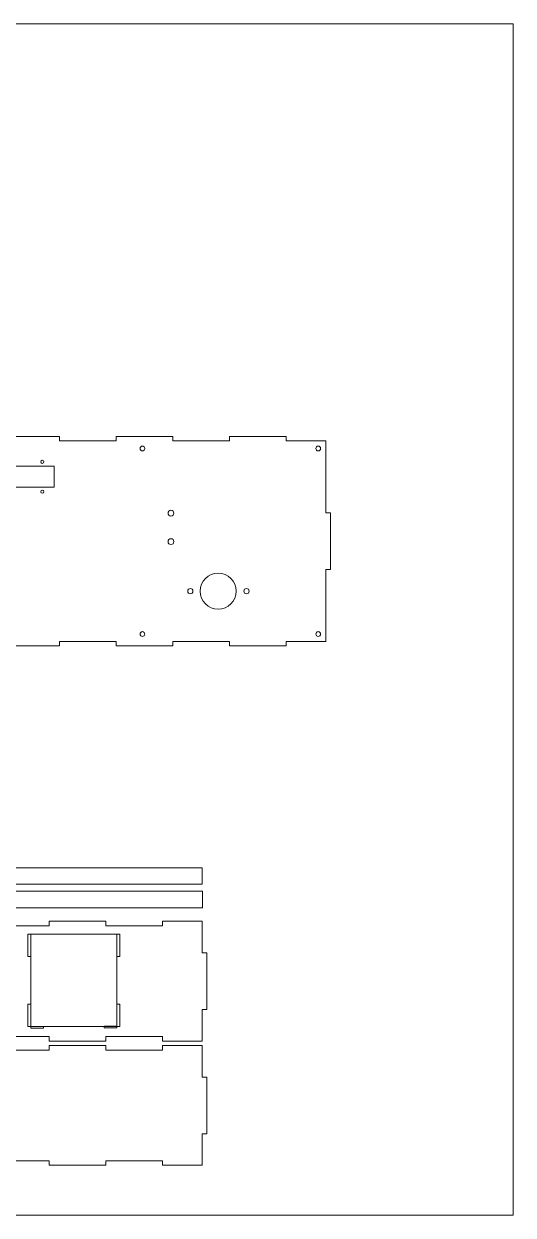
# Model space of a CAD drawing. Header units: millimetres. Extents: x 0 to 802, y 0 to 796.
# Drawn here: x 475 to 802, y 0 to 796 of the extents above; entities that cross this region are included whole.
import ezdxf

# ---------------------------------------------------------------- set-up
doc = ezdxf.new("R2010")
doc.units = ezdxf.units.MM
doc.header["$MEASUREMENT"] = 0
doc.layers.add('Laag 1', color=7, linetype='Continuous', lineweight=0)

# ---------------------------------------------------------------- blocks, each defined once
blk = doc.blocks.new('Block_0')
at = {"layer": 'Laag 1'}
blk.add_lwpolyline([(0, 795.51), (801.99, 795.51), (801.99, 0), (0, 0)], close=True, dxfattribs=at)
at = {"layer": 'Laag 1', "color": 1, "lineweight": 15, "true_color": 0xff0000}
for points in [[(594.32, 220.94), (200.32, 220.94), (200.32, 231.94), (594.32, 231.94)], [(594.35, 205.27), (200.35, 205.27), (200.35, 216.27), (594.35, 216.27)], [(477.78, 187.59), (477.78, 172.79), (479.78, 172.79), (479.78, 187.59)], [(537.28, 187.59), (537.28, 126.09), (479.78, 126.09), (479.78, 187.59)], [(537.28, 187.59), (537.28, 172.79), (539.28, 172.79), (539.28, 187.59)], [(477.78, 140.89), (477.78, 126.09), (479.78, 126.09), (479.78, 140.89)], [(537.28, 140.89), (537.28, 126.09), (539.28, 126.09), (539.28, 140.89)], [(488.28, 124.98), (488.28, 125.98), (479.78, 125.98), (479.78, 124.98)], [(537.28, 125.12), (537.28, 126.12), (528.78, 126.12), (528.78, 125.12)]]:
    blk.add_lwpolyline(points, close=True, dxfattribs=at)
for points in [[(554.3, 513.56), (555.18, 513.56), (555.9, 512.85), (555.9, 511.96), (555.9, 511.08), (555.18, 510.36), (554.3, 510.36), (553.41, 510.36), (552.7, 511.08), (552.7, 511.96), (552.7, 512.85), (553.41, 513.56), (554.3, 513.56)], [(671.75, 513.56), (672.63, 513.56), (673.35, 512.85), (673.35, 511.96), (673.35, 511.08), (672.63, 510.36), (671.75, 510.36), (670.87, 510.36), (670.15, 511.08), (670.15, 511.96), (670.15, 512.85), (670.87, 513.56), (671.75, 513.56)], [(488.48, 503.06), (488.48, 503.64), (488.01, 504.11), (487.43, 504.11), (486.85, 504.11), (486.38, 503.64), (486.38, 503.06), (486.38, 502.48), (486.85, 502.01), (487.43, 502.01), (488.01, 502.01), (488.48, 502.48), (488.48, 503.06)], [(488.48, 483.06), (488.48, 483.64), (488.01, 484.11), (487.43, 484.11), (486.85, 484.11), (486.38, 483.64), (486.38, 483.06), (486.38, 482.48), (486.85, 482.01), (487.43, 482.01), (488.01, 482.01), (488.48, 482.48), (488.48, 483.06)], [(575.32, 468.76), (575.32, 469.84), (574.44, 470.71), (573.37, 470.71), (572.29, 470.71), (571.42, 469.84), (571.42, 468.76), (571.42, 467.69), (572.29, 466.81), (573.37, 466.81), (574.44, 466.81), (575.32, 467.69), (575.32, 468.76)], [(575.32, 449.76), (575.32, 450.84), (574.44, 451.71), (573.37, 451.71), (572.29, 451.71), (571.42, 450.84), (571.42, 449.76), (571.42, 448.69), (572.29, 447.81), (573.37, 447.81), (574.44, 447.81), (575.32, 448.69), (575.32, 449.76)], [(616.93, 416.66), (616.93, 423.29), (611.55, 428.66), (604.93, 428.66), (598.3, 428.66), (592.93, 423.29), (592.93, 416.66), (592.93, 410.03), (598.3, 404.66), (604.93, 404.66), (611.55, 404.66), (616.93, 410.03), (616.93, 416.66)], [(588.09, 416.66), (588.09, 417.63), (587.31, 418.41), (586.34, 418.41), (585.37, 418.41), (584.59, 417.63), (584.59, 416.66), (584.59, 415.69), (585.37, 414.91), (586.34, 414.91), (587.31, 414.91), (588.09, 415.69), (588.09, 416.66)], [(625.59, 416.66), (625.59, 417.63), (624.81, 418.41), (623.84, 418.41), (622.87, 418.41), (622.09, 417.63), (622.09, 416.66), (622.09, 415.69), (622.87, 414.91), (623.84, 414.91), (624.81, 414.91), (625.59, 415.69), (625.59, 416.66)], [(554.3, 389.63), (555.18, 389.63), (555.9, 388.91), (555.9, 388.03), (555.9, 387.14), (555.18, 386.43), (554.3, 386.43), (553.41, 386.43), (552.7, 387.14), (552.7, 388.03), (552.7, 388.91), (553.41, 389.63), (554.3, 389.63)], [(671.75, 389.63), (672.63, 389.63), (673.35, 388.91), (673.35, 388.03), (673.35, 387.14), (672.63, 386.43), (671.75, 386.43), (670.87, 386.43), (670.15, 387.14), (670.15, 388.03), (670.15, 388.91), (670.87, 389.63), (671.75, 389.63)]]:
    blk.add_open_spline(points, degree=3, knots=[0, 0, 0, 0, 1, 1, 1, 2, 2, 2, 3, 3, 3, 4, 4, 4, 4], dxfattribs=at)

msp = doc.modelspace()

# ---------------------------------------------------------------- linework, layer by layer
at = {"layer": 'Laag 1', "color": 1, "lineweight": 15, "true_color": 0xff0000}
for points in [[(460.99, 380.06), (498.86, 380.06), (498.86, 383.06), (536.74, 383.06), (536.74, 380.06), (574.61, 380.06), (574.61, 383.06), (612.49, 383.06), (612.49, 380.06), (650.36, 380.06), (650.36, 383.06), (676.93, 383.06), (676.93, 431.12), (679.93, 431.12), (679.93, 469), (676.93, 469), (676.93, 506.87), (676.93, 517.06), (650.36, 517.06), (650.36, 520.06), (612.49, 520.06), (612.49, 517.06), (574.61, 517.06), (574.61, 520.06), (536.74, 520.06), (536.74, 517.06), (498.86, 517.06), (498.86, 520.06), (460.99, 520.06)], [(454.13, 119.28), (492, 119.28), (492, 116.28), (529.88, 116.28), (529.88, 119.28), (567.75, 119.28), (567.75, 116.28), (594.32, 116.28), (594.32, 137.35), (597.32, 137.35), (597.32, 175.22), (594.32, 175.22), (594.32, 196.28), (567.75, 196.28), (567.75, 193.28), (529.88, 193.28), (529.88, 196.28), (492, 196.28), (492, 193.28), (454.13, 193.28)], [(454.13, 36.28), (492, 36.28), (492, 33.28), (529.88, 33.28), (529.88, 36.28), (567.75, 36.28), (567.75, 33.28), (594.32, 33.28), (594.32, 54.35), (597.32, 54.35), (597.32, 92.22), (594.32, 92.22), (594.32, 113.28), (567.75, 113.28), (567.75, 110.28), (529.88, 110.28), (529.88, 113.28), (492, 113.28), (492, 110.28), (454.13, 110.28)]]:
    msp.add_lwpolyline(points, dxfattribs=at)
msp.add_lwpolyline([(495.43, 486.06), (464.43, 486.06), (464.43, 500.06), (495.43, 500.06)], close=True, dxfattribs=at)

# ---------------------------------------------------------------- block references
at = {"layer": 'Laag 1'}
msp.add_blockref('Block_0', (0, 0), dxfattribs=at)

doc.saveas('drawing.dxf')
